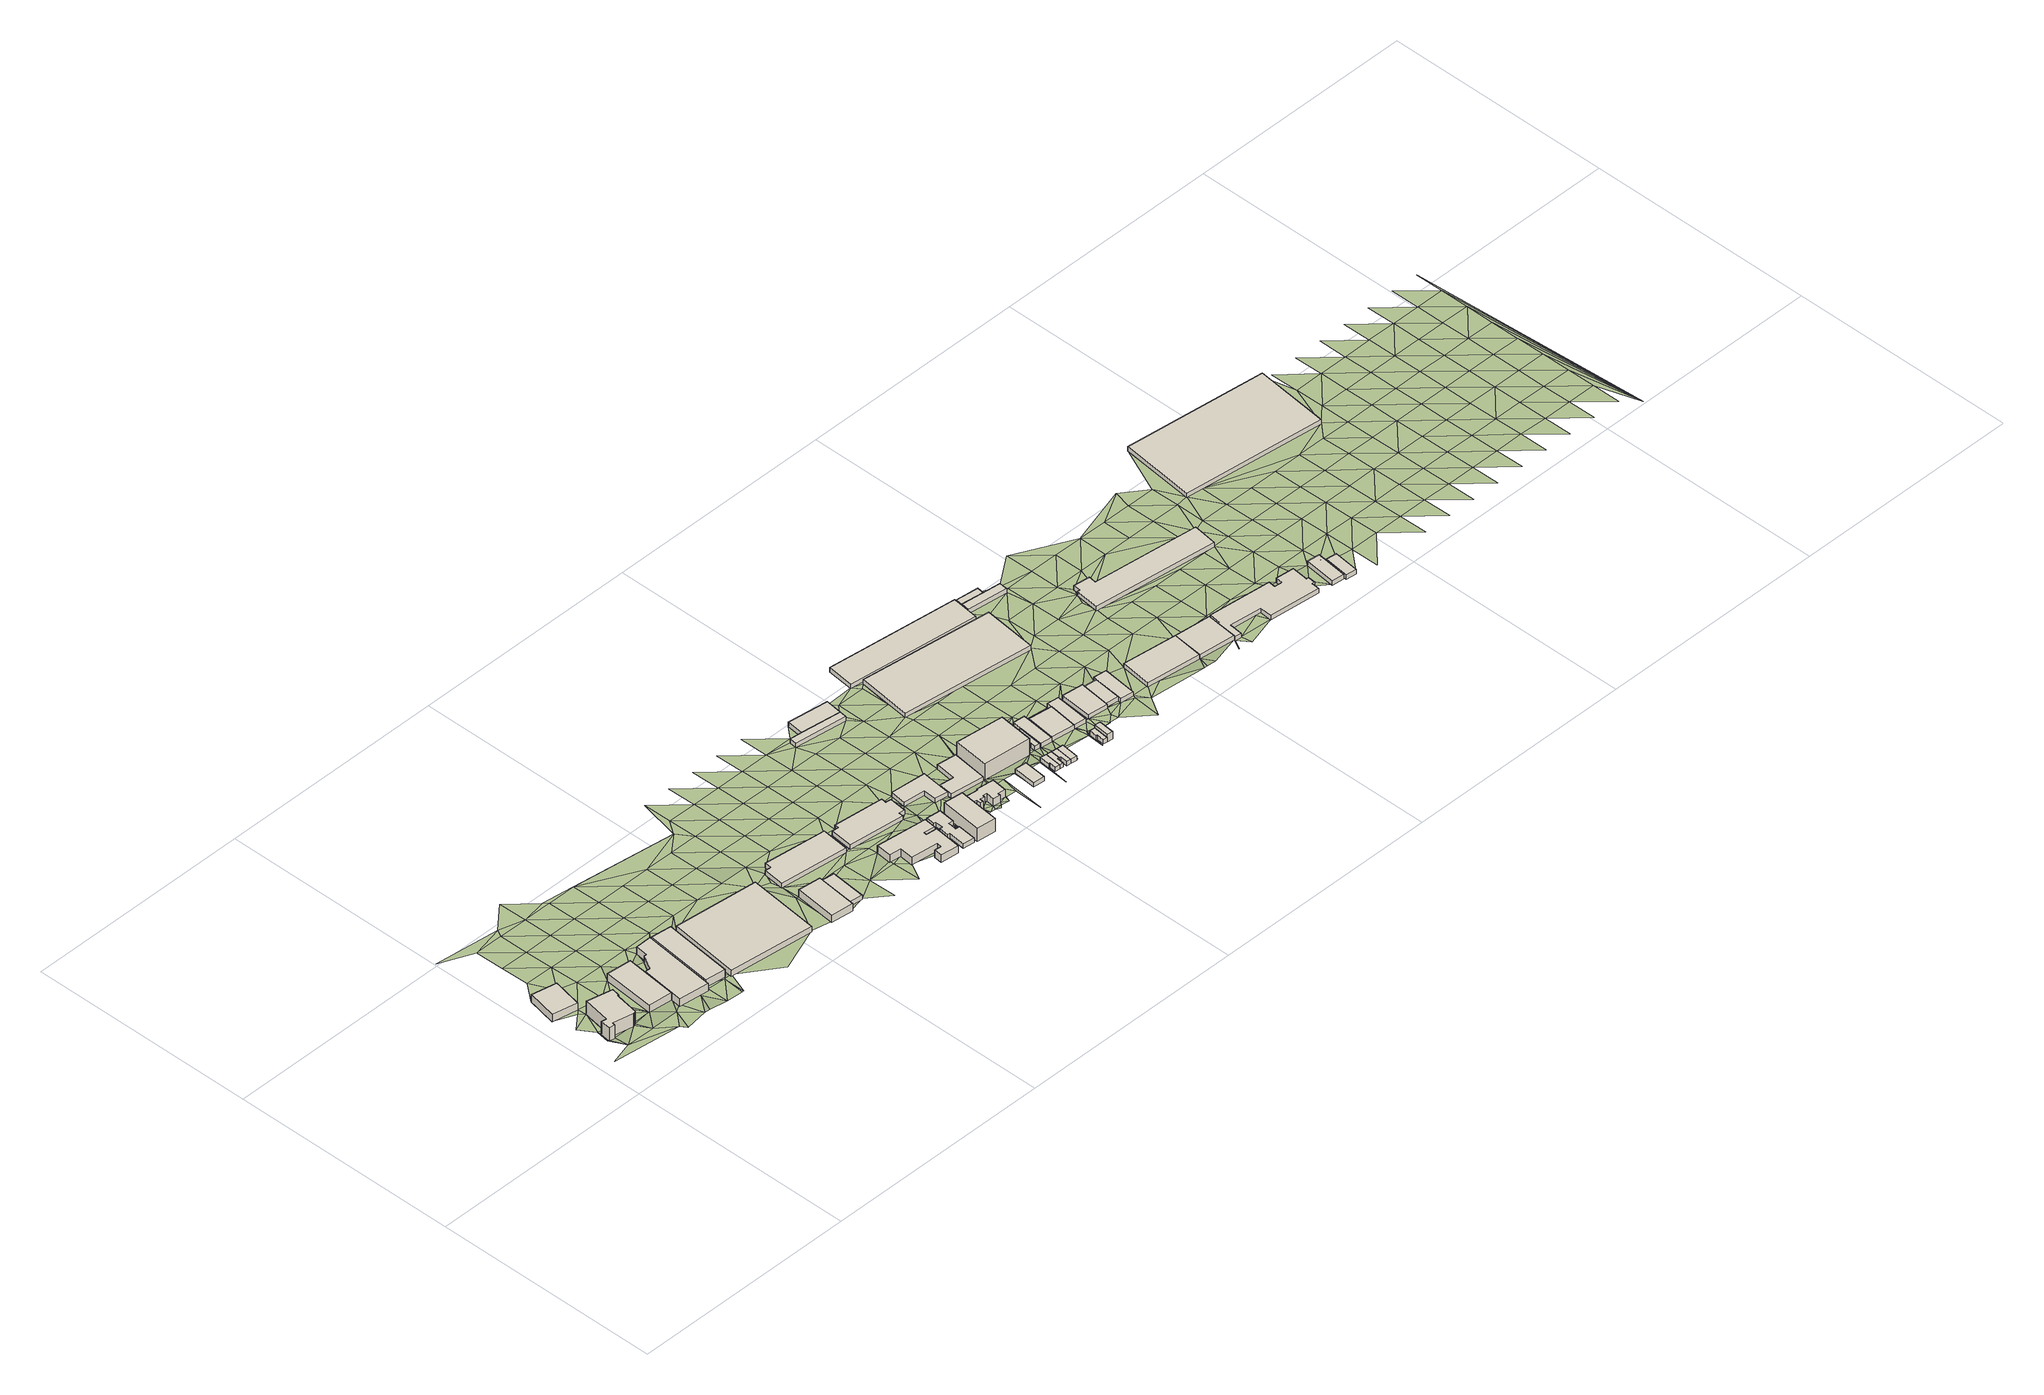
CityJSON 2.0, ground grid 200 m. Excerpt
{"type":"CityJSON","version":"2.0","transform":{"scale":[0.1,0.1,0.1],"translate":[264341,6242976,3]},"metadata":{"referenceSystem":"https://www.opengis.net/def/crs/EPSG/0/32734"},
"CityObjects":{
"building1":{"type":"Building","attributes":{"address":"6 Treaty Road Woodstock Cape Town","building":"industrial","building:levels":2,"building_height":6.9,"plus_code":"4FRW3FF2+F93","ground_height":6.21,"roof_height":13.11},"geometry":[{"type":"Solid","lod":"1","boundaries":[[[[0,1,2,3]],[[1,4,5,2]],[[4,6,7,5]],[[6,0,3,7]],[[3,2,5,7]],[[6,4,1,0]]]]}]},
"building2":{"type":"Building","attributes":{"address":"203 Albert Road Woodstock Cape Town","building":"commercial","building:levels":4,"building_height":12.5,"plus_code":"4FRW3FF2+8C9","ground_height":6.47,"roof_height":18.97},"geometry":[{"type":"Solid","lod":"1","boundaries":[[[[8,9,10,11]],[[9,12,13,10]],[[12,14,15,13]],[[14,16,17,15]],[[16,18,19,17]],[[18,20,21,19]],[[20,22,23,21]],[[22,24,25,23]],[[24,26,27,25]],[[26,28,29,27]],[[28,30,31,29]],[[30,32,33,31]],[[32,8,11,33]],[[11,10,13,15,17,19,21,23,25,27,29,31,33]],[[32,30,28,26,24,22,20,18,16,14,12,9,8]]]]}]},
"building3":{"type":"Building","attributes":{"address":"The Board Store 211 Albert Road Woodstock Cape Town","building":"retail","building:levels":2,"building_height":6.9,"plus_code":"4FRW3FF2+8JJ","ground_height":6.26,"roof_height":13.16},"geometry":[{"type":"Solid","lod":"1","boundaries":[[[[34,35,36,37]],[[35,38,39,36]],[[38,40,41,39]],[[40,34,37,41]],[[37,36,39,41]],[[40,38,35,34]]]]}]},
"building4":{"type":"Building","attributes":{"address":"213 Albert Road Woodstock Cape Town","building":"industrial","building:levels":2,"building_height":6.9,"plus_code":"4FRW3FF2+7PJ","ground_height":5.59,"roof_height":12.49},"geometry":[{"type":"Solid","lod":"1","boundaries":[[[[42,43,44,45]],[[43,46,47,44]],[[46,48,49,47]],[[48,50,51,49]],[[50,52,53,51]],[[52,54,55,53]],[[54,56,57,55]],[[56,42,45,57]],[[45,44,47,49,51,53,55,57]],[[56,54,52,50,48,46,43,42]]]]}]},
"building5":{"type":"Building","attributes":{"address":"217 Albert Road Woodstock Cape Town","building":"industrial","building:levels":2,"building_height":6.9,"plus_code":"4FRW3FF2+8RC","ground_height":5.69,"roof_height":12.59},"geometry":[{"type":"Solid","lod":"1","boundaries":[[[[58,59,60,61]],[[59,62,63,60]],[[62,64,65,63]],[[64,58,61,65]],[[61,60,63,65]],[[64,62,59,58]]]]}]},
"building6":{"type":"Building","attributes":{"address":"Woodstock Cape Town","building":"industrial","building:levels":1.5,"building_height":5.5,"plus_code":"4FRW3FF3+72V","ground_height":5.6,"roof_height":11.1},"geometry":[{"type":"Solid","lod":"1","boundaries":[[[[66,67,68,69]],[[67,70,71,68]],[[70,72,73,71]],[[72,66,69,73]],[[69,68,71,73]],[[72,70,67,66]]]]}]},
"building7":{"type":"Building","attributes":{"address":"259 Albert Road Woodstock Cape Town","building":"commercial","building:levels":2,"building_height":6.9,"plus_code":"4FRW3FF3+679","ground_height":6.23,"roof_height":13.13},"geometry":[{"type":"Solid","lod":"1","boundaries":[[[[74,75,76,77]],[[75,78,79,76]],[[78,80,81,79]],[[80,74,77,81]],[[77,76,79,81]],[[80,78,75,74]]]]}]},
"building8":{"type":"Building","attributes":{"address":"265 Albert Road Woodstock Cape Town","building":"industrial","building:levels":1,"building_height":4.1,"plus_code":"4FRW3FF3+697","ground_height":6.23,"roof_height":10.33},"geometry":[{"type":"Solid","lod":"1","boundaries":[[[[82,83,84,85]],[[83,86,87,84]],[[86,88,89,87]],[[88,82,85,89]],[[85,84,87,89]],[[88,86,83,82]]]]}]},
"building9":{"type":"Building","attributes":{"address":"2 Strand Street Woodstock Cape Town","building":"industrial","building:levels":1,"building_height":4.1,"plus_code":"4FRW3FF3+99H","ground_height":5.02,"roof_height":9.12},"geometry":[{"type":"Solid","lod":"1","boundaries":[[[[90,91,92,93]],[[91,94,95,92]],[[94,96,97,95]],[[96,98,99,97]],[[98,100,101,99]],[[100,90,93,101]],[[93,92,95,97,99,101]],[[100,98,96,94,91,90]]]]}]},
"building10":{"type":"Building","attributes":{"address":"281 Albert Road Woodstock Cape Town","building":"office","building:levels":2,"building_height":6.9,"plus_code":"4FRW3FF3+5M8","ground_height":6.06,"roof_height":12.96},"geometry":[{"type":"Solid","lod":"1","boundaries":[[[[102,103,104,105]],[[103,106,107,104]],[[106,108,109,107]],[[108,110,111,109]],[[110,112,113,111]],[[112,114,115,113]],[[114,116,117,115]],[[116,118,119,117]],[[118,120,121,119]],[[120,122,123,121]],[[122,124,125,123]],[[124,126,127,125]],[[126,128,129,127]],[[128,102,105,129]],[[105,104,107,109,111,113,115,117,119,121,123,125,127,129]],[[128,126,124,122,120,118,116,114,112,110,108,106,103,102]]]]}]},
"building11":{"type":"Building","attributes":{"address":"Bromwell Street Woodstock Cape Town","building":"industrial","building:levels":1,"building_height":4.1,"plus_code":"4FRW3FF3+8MJ","ground_height":5.34,"roof_height":9.44},"geometry":[{"type":"Solid","lod":"1","boundaries":[[[[130,131,132,133]],[[131,134,135,132]],[[134,136,137,135]],[[136,138,139,137]],[[138,140,141,139]],[[140,142,143,141]],[[142,144,145,143]],[[144,146,147,145]],[[146,148,149,147]],[[148,130,133,149]],[[133,132,135,137,139,141,143,145,147,149]],[[148,146,144,142,140,138,136,134,131,130]]]]}]},
"building12":{"type":"Building","attributes":{"address":"297 Albert Road Woodstock Cape Town","building":"commercial","building:levels":1,"building_height":4.1,"plus_code":"4FRW3FF3+5Q9","ground_height":6.02,"roof_height":10.12},"geometry":[{"type":"Solid","lod":"1","boundaries":[[[[150,151,152,153]],[[151,154,155,152]],[[154,156,157,155]],[[156,158,159,157]],[[158,160,161,159]],[[160,162,163,161]],[[162,164,165,163]],[[164,166,167,165]],[[166,168,169,167]],[[168,170,171,169]],[[170,172,173,171]],[[172,174,175,173]],[[174,176,177,175]],[[176,150,153,177]],[[153,152,155,157,159,161,163,165,167,169,171,173,175,177]],[[176,174,172,170,168,166,164,162,160,158,156,154,151,150]]]]}]},
"building13":{"type":"Building","attributes":{"address":"305 Albert Road Woodstock Cape Town","building":"commercial","building:levels":4,"building_height":12.5,"plus_code":"4FRW3FF3+4VV","ground_height":6.61,"roof_height":19.11},"geometry":[{"type":"Solid","lod":"1","boundaries":[[[[178,179,180,181]],[[179,182,183,180]],[[182,184,185,183]],[[184,178,181,185]],[[181,180,183,185]],[[184,182,179,178]]]]}]},
"building14":{"type":"Building","attributes":{"address":"Bromwell Street Woodstock Cape Town","building":"industrial","building:levels":1,"building_height":4.1,"plus_code":"4FRW3FF3+8V8","ground_height":5.14,"roof_height":9.24},"geometry":[{"type":"Solid","lod":"1","boundaries":[[[[186,187,188,189]],[[187,190,191,188]],[[190,192,193,191]],[[192,194,195,193]],[[194,196,197,195]],[[196,198,199,197]],[[198,186,189,199]],[[189,188,191,193,195,197,199]],[[198,196,194,192,190,187,186]]]]}]},
"building15":{"type":"Building","attributes":{"address":"38 Bromwell Street Woodstock Cape Town","building":"retail","building:levels":2,"building_height":6.9,"plus_code":"4FRW3FF3+5XG","ground_height":6.61,"roof_height":13.51},"geometry":[{"type":"Solid","lod":"1","boundaries":[[[[200,201,202,203]],[[201,204,205,202]],[[204,206,207,205]],[[206,208,209,207]],[[208,210,211,209]],[[210,212,213,211]],[[212,214,215,213]],[[214,216,217,215]],[[216,218,219,217]],[[218,220,221,219]],[[220,222,223,221]],[[222,224,225,223]],[[224,226,227,225]],[[226,228,229,227]],[[228,230,231,229]],[[230,232,233,231]],[[232,234,235,233]],[[234,200,203,235]],[[203,202,205,207,209,211,213,215,217,219,221,223,225,227,229,231,233,235]],[[234,232,230,228,226,224,222,220,218,216,214,212,210,208,206,204,201,200]]]]}]},
"building16":{"type":"Building","attributes":{"address":"50 Woodstock Cape Town","building":"industrial","building:levels":1,"building_height":4.1,"plus_code":"4FRW3FF4+82F","ground_height":4.99,"roof_height":9.09},"geometry":[{"type":"Solid","lod":"1","boundaries":[[[[236,237,238,239]],[[237,240,241,238]],[[240,242,243,241]],[[242,244,245,243]],[[244,246,247,245]],[[246,236,239,247]],[[239,238,241,243,245,247]],[[246,244,242,240,237,236]]]]}]},
"building17":{"type":"Building","attributes":{"building":"yes","building:levels":1,"building_height":4.1,"plus_code":"4FRW3FF3+MVP","ground_height":3.28,"roof_height":7.38},"geometry":[{"type":"Solid","lod":"1","boundaries":[[[[248,249,250,251]],[[249,252,253,250]],[[252,254,255,253]],[[254,256,257,255]],[[256,248,251,257]],[[251,250,253,255,257]],[[256,254,252,249,248]]]]}]},
"building18":{"type":"Building","attributes":{"building":"yes","building:levels":1,"building_height":4.1,"plus_code":"4FRW3FF3+PWC","ground_height":3.18,"roof_height":7.28},"geometry":[{"type":"Solid","lod":"1","boundaries":[[[[258,259,260,261]],[[259,262,263,260]],[[262,264,265,263]],[[264,258,261,265]],[[261,260,263,265]],[[264,262,259,258]]]]}]},
"building19":{"type":"Building","attributes":{"address":"46 Bromwell Street Woodstock Cape Town","building":"retail","building:levels":1,"building_height":4.1,"plus_code":"4FRW3FF4+552","ground_height":6.71,"roof_height":10.81},"geometry":[{"type":"Solid","lod":"1","boundaries":[[[[266,267,268,269]],[[267,270,271,268]],[[270,272,273,271]],[[272,266,269,273]],[[269,268,271,273]],[[272,270,267,266]]]]}]},
"building20":{"type":"Building","attributes":{"address":"The Hub 52 Strand Street Woodstock Cape Town","building":"apartments","building:levels":5,"building:flats":"105","building_height":15.3,"plus_code":"4FRW3FF4+75J","ground_height":5.2,"roof_height":20.5},"geometry":[{"type":"Solid","lod":"1","boundaries":[[[[274,275,276,277]],[[275,278,279,276]],[[278,280,281,279]],[[280,274,277,281]],[[277,276,279,281]],[[280,278,275,274]]]]}]},
"building21":{"type":"Building","attributes":{"address":"52 Bromwell Street Woodstock Cape Town","building":"house","building:levels":1,"building_height":4.1,"plus_code":"4FRW3FF4+564","ground_height":6.85,"roof_height":10.95},"geometry":[{"type":"Solid","lod":"1","boundaries":[[[[282,283,284,285]],[[283,286,287,284]],[[286,288,289,287]],[[288,290,291,289]],[[290,292,293,291]],[[292,282,285,293]],[[285,284,287,289,291,293]],[[292,290,288,286,283,282]]]]}]},
"building22":{"type":"Building","attributes":{"address":"54 Bromwell Street Woodstock Cape Town","building":"house","building:levels":1,"building_height":4.1,"plus_code":"4FRW3FF4+572","ground_height":6.85,"roof_height":10.95},"geometry":[{"type":"Solid","lod":"1","boundaries":[[[[282,292,293,285]],[[292,294,295,293]],[[294,296,297,295]],[[296,298,299,297]],[[298,300,301,299]],[[300,282,285,301]],[[285,293,295,297,299,301]],[[300,298,296,294,292,282]]]]}]},
"building23":{"type":"Building","attributes":{"address":"56 Bromwell Street Woodstock Cape Town","building":"house","building:levels":1,"building_height":4.1,"plus_code":"4FRW3FF4+574","ground_height":6.85,"roof_height":10.95},"geometry":[{"type":"Solid","lod":"1","boundaries":[[[[300,298,299,301]],[[298,302,303,299]],[[302,304,305,303]],[[304,306,307,305]],[[306,308,309,307]],[[308,300,301,309]],[[301,299,303,305,307,309]],[[308,306,304,302,298,300]]]]}]},
"building24":{"type":"Building","attributes":{"address":"58 Bromwell Street Woodstock Cape Town","building":"house","building:levels":1,"building_height":4.1,"plus_code":"4FRW3FF4+47X","ground_height":6.94,"roof_height":11.04},"geometry":[{"type":"Solid","lod":"1","boundaries":[[[[308,306,310,311]],[[306,312,313,310]],[[312,314,315,313]],[[314,308,311,315]],[[311,310,313,315]],[[314,312,306,308]]]]}]},
"building25":{"type":"Building","attributes":{"address":"68 Strand Street Woodstock Cape Town","building":"industrial","building:levels":1,"building_height":4.1,"plus_code":"4FRW3FF4+777","ground_height":6.14,"roof_height":10.24},"geometry":[{"type":"Solid","lod":"1","boundaries":[[[[316,317,318,319]],[[317,320,321,318]],[[320,322,323,321]],[[322,324,325,323]],[[324,326,327,325]],[[326,316,319,327]],[[319,318,321,323,325,327]],[[326,324,322,320,317,316]]]]}]},
"building26":{"type":"Building","attributes":{"address":"74 Strand Street Woodstock Cape Town","building":"industrial","building:levels":1,"building_height":4.1,"plus_code":"4FRW3FF4+786","ground_height":5.42,"roof_height":9.52},"geometry":[{"type":"Solid","lod":"1","boundaries":[[[[328,329,330,331]],[[329,332,333,330]],[[332,334,335,333]],[[334,336,337,335]],[[336,328,331,337]],[[331,330,333,335,337]],[[336,334,332,329,328]]]]}]},
"building27":{"type":"Building","attributes":{"address":"76 Strand Street Woodstock Cape Town","building":"industrial","building:levels":1,"building_height":4.1,"plus_code":"4FRW3FF4+794","ground_height":6.14,"roof_height":10.24},"geometry":[{"type":"Solid","lod":"1","boundaries":[[[[338,339,340,341]],[[339,342,343,340]],[[342,344,345,343]],[[344,338,341,345]],[[341,340,343,345]],[[344,342,339,338]]]]}]},
"building28":{"type":"Building","attributes":{"address":"68 Bromwell Street Woodstock Cape Town","building":"house","building:levels":1,"building_height":4.1,"plus_code":"4FRW3FF4+4CP","ground_height":7.01,"roof_height":11.11},"geometry":[{"type":"Solid","lod":"1","boundaries":[[[[346,347,348,349]],[[347,350,351,348]],[[350,352,353,351]],[[352,354,355,353]],[[354,356,357,355]],[[356,346,349,357]],[[349,348,351,353,355,357]],[[356,354,352,350,347,346]]]]}]},
"building29":{"type":"Building","attributes":{"address":"70 Bromwell Street Woodstock Cape Town","building":"house","building:levels":2,"building_height":6.9,"plus_code":"4FRW3FF4+4CH","ground_height":7.01,"roof_height":13.91},"geometry":[{"type":"Solid","lod":"1","boundaries":[[[[358,346,359,360]],[[346,356,361,359]],[[356,362,363,361]],[[362,358,360,363]],[[360,359,361,363]],[[362,356,346,358]]]]}]},
"building30":{"type":"Building","attributes":{"address":"80 Strand Street Woodstock Cape Town","building":"industrial","building:levels":1,"building_height":4.1,"plus_code":"4FRW3FF4+7C5","ground_height":5.64,"roof_height":9.74},"geometry":[{"type":"Solid","lod":"1","boundaries":[[[[364,365,366,367]],[[365,368,369,366]],[[368,370,371,369]],[[370,364,367,371]],[[367,366,369,371]],[[370,368,365,364]]]]}]},
"building31":{"type":"Building","attributes":{"building":"yes","building:levels":1,"building_height":4.1,"plus_code":"4FRW3FF4+J97","ground_height":3.56,"roof_height":7.66},"geometry":[{"type":"Solid","lod":"1","boundaries":[[[[372,373,374,375]],[[373,376,377,374]],[[376,378,379,377]],[[378,372,375,379]],[[375,374,377,379]],[[378,376,373,372]]]]}]},
"building32":{"type":"Building","attributes":{"building":"yes","building:levels":1,"building_height":4.1,"plus_code":"4FRW3FF4+Q92","ground_height":3.24,"roof_height":7.34},"geometry":[{"type":"Solid","lod":"1","boundaries":[[[[380,381,382,383]],[[381,384,385,382]],[[384,386,387,385]],[[386,388,389,387]],[[388,390,391,389]],[[390,392,393,391]],[[392,380,383,393]],[[383,382,385,387,389,391,393]],[[392,390,388,386,384,381,380]]]]}]},
"building33":{"type":"Building","attributes":{"address":"77 Bromwell Street Woodstock Cape Town","building":"industrial","building:levels":1,"building_height":4.1,"plus_code":"4FRW3FF4+6GV","ground_height":6.5,"roof_height":10.6},"geometry":[{"type":"Solid","lod":"1","boundaries":[[[[394,395,396,397]],[[395,398,399,396]],[[398,400,401,399]],[[400,402,403,401]],[[402,404,405,403]],[[404,394,397,405]],[[397,396,399,401,403,405]],[[404,402,400,398,395,394]]]]}]},
"building34":{"type":"Building","attributes":{"address":"88 Strand Street Woodstock Cape Town","building":"yes","building:levels":1,"building_height":4.1,"plus_code":"4FRW3FF4+6HP","ground_height":6.5,"roof_height":10.6},"geometry":[{"type":"Solid","lod":"1","boundaries":[[[[406,394,397,407]],[[394,404,405,397]],[[404,408,409,405]],[[408,406,407,409]],[[407,397,405,409]],[[408,404,394,406]]]]}]},
"building35":{"type":"Building","attributes":{"address":"85 Bromwell Street Woodstock Cape Town","building":"industrial","building:levels":1,"building_height":4.1,"plus_code":"4FRW3FF4+6JP","ground_height":6.7,"roof_height":10.8},"geometry":[{"type":"Solid","lod":"1","boundaries":[[[[410,411,412,413]],[[411,414,415,412]],[[414,416,417,415]],[[416,418,419,417]],[[418,420,421,419]],[[420,410,413,421]],[[413,412,415,417,419,421]],[[420,418,416,414,411,410]]]]}]},
"building36":{"type":"Building","attributes":{"address":"107 Bromwell Street Woodstock Cape Town","building":"industrial","building:levels":1,"building_height":4.1,"plus_code":"4FRW3FF4+6R3","ground_height":6.42,"roof_height":10.52},"geometry":[{"type":"Solid","lod":"1","boundaries":[[[[422,423,424,425]],[[423,426,427,424]],[[426,428,429,427]],[[428,422,425,429]],[[425,424,427,429]],[[428,426,423,422]]]]}]},
"building37":{"type":"Building","attributes":{"building":"yes","building:levels":1,"building_height":4.1,"plus_code":"4FRW3FF4+PJX","ground_height":3.93,"roof_height":8.03},"geometry":[{"type":"Solid","lod":"1","boundaries":[[[[430,431,432,433]],[[431,434,435,432]],[[434,436,437,435]],[[436,430,433,437]],[[433,432,435,437]],[[436,434,431,430]]]]}]},
"building38":{"type":"Building","attributes":{"building":"yes","building:levels":1,"building_height":4.1,"plus_code":"4FRW3FF4+PM8","ground_height":4.14,"roof_height":8.24},"geometry":[{"type":"Solid","lod":"1","boundaries":[[[[438,439,440,441]],[[439,442,443,440]],[[442,444,445,443]],[[444,446,447,445]],[[446,438,441,447]],[[441,440,443,445,447]],[[446,444,442,439,438]]]]}]},
"building39":{"type":"Building","attributes":{"address":"107A Bromwell Street Woodstock Cape Town","building":"industrial","building:levels":1,"building_height":4.1,"plus_code":"4FRW3FF4+5XH","ground_height":6.27,"roof_height":10.37},"geometry":[{"type":"Solid","lod":"1","boundaries":[[[[448,449,450,451]],[[449,452,453,450]],[[452,454,455,453]],[[454,456,457,455]],[[456,448,451,457]],[[451,450,453,455,457]],[[456,454,452,449,448]]]]}]},
"building40":{"type":"Building","attributes":{"building":"industrial","building:levels":1,"building_height":4.1,"plus_code":"4FRW3FF5+F4M","ground_height":4.61,"roof_height":8.71},"geometry":[{"type":"Solid","lod":"1","boundaries":[[[[458,459,460,461]],[[459,462,463,460]],[[462,464,465,463]],[[464,466,467,465]],[[466,468,469,467]],[[468,470,471,469]],[[470,472,473,471]],[[472,458,461,473]],[[461,460,463,465,467,469,471,473]],[[472,470,468,466,464,462,459,458]]]]}]},
"building41":{"type":"Building","attributes":{"address":"109 Bromwell Street Woodstock Cape Town","building":"industrial","building:levels":1,"building_height":4.1,"plus_code":"4FRW3FF5+56G","ground_height":6,"roof_height":10.1},"geometry":[{"type":"Solid","lod":"1","boundaries":[[[[474,475,476,477]],[[475,478,479,476]],[[478,480,481,479]],[[480,482,483,481]],[[482,484,485,483]],[[484,486,487,485]],[[486,488,489,487]],[[488,490,491,489]],[[490,492,493,491]],[[492,494,495,493]],[[494,496,497,495]],[[496,498,499,497]],[[498,500,501,499]],[[500,502,503,501]],[[502,504,505,503]],[[504,506,507,505]],[[506,508,509,507]],[[508,510,511,509]],[[510,474,477,511]],[[477,476,479,481,483,485,487,489,491,493,495,497,499,501,503,505,507,509,511]],[[510,508,506,504,502,500,498,496,494,492,490,488,486,484,482,480,478,475,474]]]]}]},
"building42":{"type":"Building","attributes":{"address":"Strand Street Woodstock Cape Town","building":"industrial","building:levels":1,"building_height":4.1,"plus_code":"4FRW3FF5+4FP","ground_height":6.56,"roof_height":10.66},"geometry":[{"type":"Solid","lod":"1","boundaries":[[[[512,513,514,515]],[[513,516,517,514]],[[516,518,519,517]],[[518,512,515,519]],[[515,514,517,519]],[[518,516,513,512]]]]}]},
"building43":{"type":"Building","attributes":{"address":"Strand Street Woodstock Cape Town","building":"house","building:levels":1,"building_height":4.1,"plus_code":"4FRW3FF5+4G7","ground_height":6.56,"roof_height":10.66},"geometry":[{"type":"Solid","lod":"1","boundaries":[[[[520,521,522,523]],[[521,524,525,522]],[[524,526,527,525]],[[526,520,523,527]],[[523,522,525,527]],[[526,524,521,520]]]]}]},
"building44":{"type":"Building","attributes":{"building":"yes","building:levels":1,"building_height":4.1,"plus_code":"4FRW3FF5+MPX","ground_height":3.5,"roof_height":7.6},"geometry":[{"type":"Solid","lod":"1","boundaries":[[[[528,529,530,531]],[[529,532,533,530]],[[532,534,535,533]],[[534,528,531,535]],[[531,530,533,535]],[[534,532,529,528]]]]}]},
"terrain1":{"type":"TINRelief","geometry":[{"type":"CompositeSurface","lod":"1","boundaries":[[[536,537,538]],[[538,539,536]],[[540,538,537]],[[536,539,541]],[[541,539,542]],[[537,543,544]],[[542,539,545]],[[541,546,547]],[[537,548,540]],[[546,541,542]],[[549,540,548]],[[550,547,546]],[[545,546,542]],[[551,552,550]],[[537,553,548]],[[546,551,550]],[[537,544,553]],[[548,553,554]],[[555,554,553]],[[556,0,557]],[[551,546,558]],[[555,553,559]],[[559,560,555]],[[561,562,560]],[[32,558,546]],[[560,559,561]],[[551,563,0]],[[561,564,562]],[[551,558,563]],[[561,559,564]],[[544,565,553]],[[559,32,564]],[[565,559,553]],[[557,0,566]],[[557,566,567]],[[565,544,568]],[[0,563,566]],[[558,32,38]],[[559,38,32]],[[569,570,571]],[[569,567,572]],[[565,568,573]],[[558,38,563]],[[559,565,574]],[[572,567,566]],[[565,573,575]],[[575,574,565]],[[566,563,576]],[[577,569,572]],[[576,563,38]],[[570,569,577]],[[575,573,578]],[[575,579,574]],[[578,573,580]],[[581,572,566]],[[581,566,576]],[[38,35,576]],[[582,578,580]],[[574,579,35]],[[578,583,575]],[[584,577,572]],[[584,572,581]],[[579,585,35]],[[582,583,578]],[[577,586,570]],[[581,576,587]],[[35,587,576]],[[588,35,585]],[[586,577,584]],[[582,589,583]],[[46,35,588]],[[590,589,582]],[[591,583,589]],[[592,584,581]],[[586,593,570]],[[587,35,46]],[[46,588,594]],[[583,591,595]],[[581,587,592]],[[591,589,596]],[[597,586,584]],[[589,598,599]],[[584,592,597]],[[595,587,46]],[[62,595,591]],[[599,596,589]],[[600,593,586]],[[592,587,601]],[[602,586,597]],[[587,595,601]],[[602,600,586]],[[596,599,603]],[[601,595,62]],[[597,592,604]],[[604,592,601]],[[62,59,601]],[[596,603,59]],[[605,602,597]],[[605,597,604]],[[606,600,602]],[[59,607,601]],[[604,601,607]],[[605,606,602]],[[607,59,603]],[[608,599,609]],[[604,610,605]],[[607,610,604]],[[606,605,611]],[[603,612,607]],[[611,605,610]],[[610,607,612]],[[606,611,613]],[[600,606,614]],[[615,611,610]],[[610,612,615]],[[603,72,612]],[[611,615,613]],[[612,616,615]],[[606,613,614]],[[613,615,617]],[[612,72,616]],[[618,608,619]],[[616,617,615]],[[618,72,608]],[[617,620,613]],[[619,621,618]],[[72,622,616]],[[616,622,617]],[[623,72,618]],[[623,618,621]],[[614,613,620]],[[72,623,624]],[[72,624,625]],[[620,617,626]],[[625,622,72]],[[625,624,623]],[[623,621,78]],[[622,626,617]],[[627,628,629]],[[628,78,629]],[[622,625,94]],[[78,630,623]],[[78,628,86]],[[94,625,631]],[[632,620,626]],[[620,632,614]],[[78,86,630]],[[94,633,622]],[[626,622,633]],[[86,83,630]],[[632,634,614]],[[623,630,635]],[[627,636,83]],[[637,636,627]],[[632,626,638]],[[630,83,639]],[[614,634,640]],[[633,638,626]],[[641,634,632]],[[83,636,639]],[[632,638,641]],[[633,94,642]],[[630,639,635]],[[640,634,643]],[[638,633,644]],[[634,641,643]],[[114,639,636]],[[645,636,646]],[[641,638,647]],[[636,645,648]],[[642,644,633]],[[648,114,636]],[[647,638,644]],[[635,639,649]],[[641,650,643]],[[639,114,649]],[[646,651,645]],[[650,641,647]],[[652,635,649]],[[635,652,136]],[[648,645,653]],[[635,136,642]],[[645,651,653]],[[654,655,643]],[[647,644,656]],[[644,642,656]],[[643,650,654]],[[642,136,131]],[[131,136,134]],[[652,649,657]],[[649,114,657]],[[131,656,642]],[[647,658,650]],[[659,651,660]],[[656,658,647]],[[654,650,661]],[[658,661,650]],[[652,657,662]],[[663,656,131]],[[664,657,114]],[[665,654,666]],[[656,663,658]],[[666,654,661]],[[667,668,669]],[[668,670,671]],[[661,658,672]],[[663,131,130]],[[673,669,668]],[[657,664,662]],[[663,672,658]],[[671,674,668]],[[673,668,674]],[[675,673,674]],[[664,673,675]],[[661,676,666]],[[677,675,674]],[[678,675,677]],[[162,664,675]],[[679,662,680]],[[676,661,672]],[[681,662,664]],[[681,664,162]],[[681,680,662]],[[682,683,684]],[[685,666,686]],[[683,687,688]],[[683,688,684]],[[689,672,663]],[[680,681,690]],[[130,148,146]],[[687,179,688]],[[162,160,681]],[[666,676,686]],[[663,130,689]],[[680,690,146]],[[130,146,691]],[[690,691,146]],[[688,179,160]],[[692,130,691]],[[691,690,692]],[[676,672,693]],[[690,681,694]],[[689,130,692]],[[681,160,694]],[[693,672,689]],[[178,160,179]],[[686,676,695]],[[694,696,690]],[[694,160,697]],[[178,698,201]],[[699,676,693]],[[178,697,160]],[[206,201,700]],[[695,676,699]],[[689,692,701]],[[700,210,206]],[[702,686,703]],[[201,206,204]],[[704,210,700]],[[201,200,178]],[[697,705,694]],[[686,695,706]],[[693,689,701]],[[208,206,210]],[[178,707,697]],[[707,178,200]],[[686,706,703]],[[210,704,212]],[[707,705,697]],[[212,704,222]],[[214,212,216]],[[692,187,701]],[[707,200,232]],[[704,708,222]],[[705,707,709]],[[222,216,212]],[[710,699,693]],[[709,711,705]],[[232,200,234]],[[708,712,222]],[[708,713,712]],[[220,218,216]],[[216,222,220]],[[693,701,710]],[[711,709,187]],[[714,703,706]],[[222,712,224]],[[699,715,695]],[[716,187,709]],[[717,224,712]],[[707,232,718]],[[719,703,714]],[[224,228,226]],[[715,699,710]],[[717,228,224]],[[720,228,717]],[[240,187,716]],[[701,187,721]],[[720,230,228]],[[718,232,230]],[[721,710,701]],[[722,695,715]],[[230,720,723]],[[721,187,240]],[[723,724,725]],[[726,718,230]],[[715,710,727]],[[230,723,725]],[[230,725,726]],[[721,727,710]],[[718,726,728]],[[721,240,728]],[[729,726,725]],[[728,726,278]],[[715,727,730]],[[722,715,730]],[[726,729,272]],[[272,729,731]],[[732,721,728]],[[727,721,732]],[[248,722,730]],[[728,278,732]],[[733,726,272]],[[734,735,736]],[[730,737,248]],[[738,732,278]],[[735,734,739]],[[737,740,248]],[[730,727,741]],[[732,742,727]],[[733,272,739]],[[743,739,734]],[[727,742,741]],[[738,278,744]],[[286,743,745]],[[730,746,737]],[[747,288,286]],[[743,283,739]],[[732,738,748]],[[749,740,737]],[[739,283,733]],[[730,741,746]],[[286,283,743]],[[733,283,282]],[[750,298,296]],[[751,742,732]],[[744,748,738]],[[752,737,746]],[[753,302,298]],[[282,754,733]],[[749,737,752]],[[755,733,754]],[[751,732,748]],[[756,733,755]],[[282,300,757]],[[282,757,754]],[[754,758,755]],[[742,759,741]],[[372,746,741]],[[756,744,733]],[[300,760,757]],[[300,308,760]],[[759,742,751]],[[752,746,372]],[[761,762,763]],[[749,752,372]],[[757,760,326]],[[763,314,761]],[[760,308,764]],[[314,765,308]],[[332,744,756]],[[308,765,764]],[[765,314,763]],[[756,326,332]],[[766,748,744]],[[332,326,760]],[[751,748,766]],[[759,767,741]],[[744,332,766]],[[765,763,768]],[[751,769,759]],[[765,770,764]],[[766,769,751]],[[749,372,771]],[[766,332,329]],[[765,768,770]],[[350,768,772]],[[767,759,769]],[[768,350,347]],[[368,329,338]],[[773,768,347]],[[768,773,770]],[[774,766,329]],[[773,775,770]],[[773,347,346]],[[769,766,774]],[[775,776,770]],[[358,773,346]],[[773,777,775]],[[338,776,368]],[[773,358,777]],[[774,329,368]],[[776,775,368]],[[767,769,778]],[[767,779,741]],[[358,780,777]],[[774,778,769]],[[358,781,780]],[[781,358,782]],[[777,780,398]],[[368,365,774]],[[780,781,783]],[[365,777,398]],[[749,771,784]],[[785,783,781]],[[786,780,783]],[[365,787,774]],[[778,774,787]],[[372,788,771]],[[365,398,787]],[[785,789,783]],[[779,767,778]],[[789,786,783]],[[790,786,791]],[[398,395,787]],[[792,778,787]],[[791,786,789]],[[793,794,785]],[[789,785,794]],[[394,410,395]],[[792,779,778]],[[789,794,795]],[[796,794,793]],[[395,410,420]],[[797,787,395]],[[797,792,787]],[[796,795,794]],[[420,797,395]],[[798,795,796]],[[797,420,418]],[[784,771,788]],[[797,799,792]],[[779,792,799]],[[795,800,418]],[[798,800,795]],[[798,796,801]],[[797,418,802]],[[803,779,799]],[[797,802,799]],[[418,800,802]],[[804,801,796]],[[805,779,803]],[[779,805,788]],[[788,439,784]],[[803,799,806]],[[801,807,798]],[[806,799,802]],[[805,803,808]],[[802,800,809]],[[810,803,806]],[[811,439,788]],[[811,788,805]],[[807,801,804]],[[803,810,808]],[[806,802,809]],[[811,805,808]],[[809,800,423]],[[807,804,812]],[[813,436,814]],[[810,806,815]],[[807,812,816]],[[817,806,809]],[[806,817,815]],[[811,808,818]],[[810,819,808]],[[813,811,818]],[[815,820,810]],[[816,821,807]],[[808,822,818]],[[810,820,819]],[[809,823,817]],[[423,823,809]],[[813,818,824]],[[822,808,819]],[[815,819,820]],[[825,823,423]],[[815,817,826]],[[822,824,818]],[[823,826,817]],[[456,825,423]],[[819,827,822]],[[828,827,819]],[[824,829,813]],[[821,830,831]],[[823,825,832]],[[831,833,834]],[[822,827,835]],[[832,825,456]],[[836,815,826]],[[826,823,837]],[[822,838,824]],[[839,840,456]],[[835,827,841]],[[837,823,832]],[[842,456,840]],[[829,824,838]],[[456,842,832]],[[822,835,838]],[[843,834,833]],[[844,845,834]],[[836,826,837]],[[846,841,847]],[[842,848,832]],[[849,815,836]],[[843,844,834]],[[846,835,841]],[[845,844,850]],[[837,832,851]],[[852,829,838]],[[851,836,837]],[[838,835,852]],[[832,848,851]],[[850,844,843]],[[835,846,852]],[[849,853,815]],[[848,842,854]],[[836,851,849]],[[855,846,847]],[[848,856,851]],[[853,857,815]],[[858,852,846]],[[848,854,856]],[[851,859,849]],[[851,856,859]],[[847,459,855]],[[858,860,852]],[[858,846,855]],[[861,862,854]],[[863,856,854]],[[859,853,849]],[[854,862,863]],[[863,864,856]],[[859,856,865]],[[866,867,868]],[[869,852,860]],[[853,859,857]],[[858,870,860]],[[856,864,865]],[[870,858,855]],[[864,863,498]],[[868,871,872]],[[873,872,498]],[[865,857,859]],[[874,860,870]],[[498,872,518]],[[871,518,872]],[[498,518,864]],[[855,459,870]],[[869,860,874]],[[857,865,875]],[[875,459,857]],[[864,876,865]],[[518,876,864]],[[877,878,879]],[[870,459,880]],[[877,526,878]],[[459,875,881]],[[880,874,870]],[[516,879,878]],[[875,865,882]],[[876,518,516]],[[526,516,878]],[[881,880,459]],[[876,882,865]],[[526,524,516]],[[869,874,883]],[[884,881,875]],[[883,874,880]],[[882,884,875]],[[885,886,524]],[[887,880,881]],[[876,516,888]],[[524,888,516]],[[887,883,880]],[[884,889,881]],[[887,881,889]],[[890,882,876]],[[886,888,524]],[[882,890,884]],[[876,888,890]],[[889,891,887]],[[892,886,893]],[[887,894,883]],[[895,889,884]],[[884,890,895]],[[888,886,896]],[[897,891,889]],[[886,892,896]],[[895,897,889]],[[890,888,898]],[[898,895,890]],[[888,896,898]],[[891,897,899]],[[900,897,895]],[[892,901,896]],[[895,898,900]],[[901,892,902]],[[896,903,898]],[[887,891,904]],[[897,900,899]],[[903,896,901]],[[891,899,905]],[[898,906,900]],[[906,898,903]],[[899,900,907]],[[908,903,901]],[[907,900,906]],[[901,909,908]],[[905,899,907]],[[904,891,905]],[[906,903,910]],[[908,911,903]],[[907,906,910]],[[903,911,910]],[[907,912,905]],[[913,911,908]],[[910,912,907]],[[908,914,913]],[[910,911,915]],[[912,916,905]],[[913,915,911]],[[912,910,917]],[[904,905,916]],[[915,917,910]],[[916,912,918]],[[919,915,913]],[[917,918,912]],[[919,913,920]],[[921,904,916]],[[922,917,915]],[[918,921,916]],[[915,919,922]],[[918,917,923]],[[921,924,904]],[[922,925,917]],[[918,923,921]],[[904,924,926]],[[917,925,923]],[[927,922,919]],[[534,904,926]],[[927,919,928]],[[929,924,921]],[[922,930,925]],[[921,923,929]],[[930,922,927]],[[925,931,923]],[[926,924,932]],[[929,933,924]],[[925,930,931]],[[926,932,934]],[[924,933,932]],[[935,929,923]],[[927,936,930]],[[935,923,931]],[[936,927,937]],[[929,938,933]],[[930,939,931]],[[938,929,935]],[[939,930,936]],[[932,933,940]],[[935,931,941]],[[933,938,940]],[[941,931,939]],[[942,932,943]],[[935,944,938]],[[943,932,940]],[[945,939,936]],[[944,935,941]],[[936,946,945]],[[938,947,940]],[[947,938,944]],[[948,941,939]],[[945,949,939]],[[943,940,950]],[[944,941,948]],[[939,949,948]],[[950,940,947]],[[943,951,952]],[[944,953,947]],[[951,943,950]],[[954,949,945]],[[948,953,944]],[[945,955,954]],[[950,947,956]],[[949,957,948]],[[953,956,947]],[[949,954,957]],[[953,948,958]],[[951,950,959]],[[956,960,950]],[[957,958,948]],[[951,959,961]],[[950,960,959]],[[962,956,953]],[[954,963,957]],[[958,962,953]],[[963,954,964]],[[965,960,956]],[[966,958,957]],[[962,965,956]],[[966,957,963]],[[960,967,959]],[[958,968,962]],[[960,965,967]],[[969,966,963]],[[968,958,966]],[[970,971,959]],[[968,966,969]],[[972,965,962]],[[970,959,967]],[[962,968,972]],[[969,972,968]],[[973,972,969]],[[967,965,974]],[[972,973,965]],[[969,974,973]],[[970,967,974]],[[974,965,973]],[[974,969,975]],[[970,975,976]],[[969,977,975]],[[975,970,974]]]}]}
},
"vertices":[
[384,1179,32],[166,1223,32],[166,1223,101],[384,1179,101],[113,966,32],[113,966,101],[331,921,32],[331,921,101],
[338,843,35],[297,605,35],[297,605,160],[338,843,160],[255,614,35],[255,614,160],[242,526,35],[242,526,160],[292,515,35],[292,515,160],[298,545,35],[298,545,160],[477,506,35],[477,506,160],[491,509,35],[491,509,160],[500,516,35],[500,516,160],[504,526,35],[504,526,160],[537,724,35],[537,724,160],[549,724,35],[549,724,160],[561,795,35],[561,795,160],
[874,513,33],[922,967,33],[922,967,102],[874,513,102],[705,987,33],[705,987,102],[664,535,33],[664,535,102],
[1133,397,26],[1207,1046,26],[1207,1046,95],[1133,397,95],[1066,1043,26],[1066,1043,95],[1053,935,26],[1053,935,95],[1033,936,26],[1033,936,95],[960,812,26],[960,812,95],[916,815,26],[916,815,95],[870,428,26],[870,428,95],
[1325,416,27],[1394,1020,27],[1394,1020,96],[1325,416,96],[1214,1040,27],[1214,1040,96],[1145,436,27],[1145,436,96],
[1437,1005,26],[1359,388,26],[1359,388,81],[1437,1005,81],[2104,306,26],[2104,306,81],[2173,929,26],[2173,929,81],
[2272,270,32],[2469,249,32],[2469,249,101],[2272,270,101],[2508,611,32],[2508,611,101],[2310,632,32],[2310,632,101],
[2604,285,32],[2634,594,32],[2634,594,73],[2604,285,73],[2518,606,32],[2518,606,73],[2488,296,32],[2488,296,73],
[2904,730,20],[2931,974,20],[2931,974,61],[2904,730,61],[2385,1035,20],[2385,1035,61],[2378,975,20],[2378,975,61],[2328,981,20],[2328,981,61],[2307,797,20],[2307,797,61],
[3445,139,31],[3472,380,31],[3472,380,100],[3445,139,100],[3375,390,31],[3375,390,100],[3378,414,31],[3378,414,100],[3476,403,31],[3476,403,100],[3488,509,31],[3488,509,100],[3046,558,31],[3046,558,100],[3031,423,31],[3031,423,100],[3134,412,31],[3134,412,100],[3120,290,31],[3120,290,100],[3357,264,31],[3357,264,100],[3352,223,31],[3352,223,100],[3295,229,31],[3295,229,100],[3287,156,31],[3287,156,100],
[3462,915,23],[3027,960,23],[3027,960,64],[3462,915,64],[3023,924,23],[3023,924,64],[2967,929,23],[2967,929,64],[2946,729,23],[2946,729,64],[3434,678,23],[3434,678,64],[3439,719,23],[3439,719,64],[3489,713,23],[3489,713,64],[3505,864,23],[3505,864,64],[3457,869,23],[3457,869,64],
[3608,138,30],[3625,301,30],[3625,301,71],[3608,138,71],[3590,305,30],[3590,305,71],[3598,379,30],[3598,379,71],[3638,375,30],[3638,375,71],[3653,520,30],[3653,520,71],[3530,533,30],[3530,533,71],[3522,455,30],[3522,455,71],[3541,453,30],[3541,453,71],[3534,385,30],[3534,385,71],[3512,387,30],[3512,387,71],[3503,299,30],[3503,299,71],[3523,297,30],[3523,297,71],[3508,149,30],[3508,149,71],
[3830,470,36],[3663,488,36],[3663,488,161],[3830,470,161],[3623,122,36],[3623,122,161],[3791,104,36],[3791,104,161],
[3856,721,21],[3874,887,21],[3874,887,62],[3856,721,62],[3565,915,21],[3565,915,62],[3550,773,21],[3550,773,62],[3734,756,21],[3734,756,62],[3727,645,21],[3727,645,62],[3846,629,21],[3846,629,62],
[3837,471,36],[3829,403,36],[3829,403,105],[3837,471,105],[3844,401,36],[3844,401,105],[3842,386,36],[3842,386,105],[3887,381,36],[3887,381,105],[3883,344,36],[3883,344,105],[3910,340,36],[3910,340,105],[3914,371,36],[3914,371,105],[3953,366,36],[3953,366,105],[3955,384,36],[3955,384,105],[3989,380,36],[3989,380,105],[3981,306,36],[3981,306,105],[4045,299,36],[4045,299,105],[4047,321,36],[4047,321,105],[4112,314,36],[4112,314,105],[4128,450,36],[4128,450,105],[3977,467,36],[3977,467,105],[3976,455,36],[3976,455,105],
[4141,559,20],[4178,868,20],[4178,868,61],[4141,559,61],[4008,888,20],[4008,888,61],[3986,708,20],[3986,708,61],[3863,723,20],[3863,723,61],[3847,595,20],[3847,595,61],
[3956,1798,3],[3602,1843,3],[3602,1843,44],[3956,1798,44],[3497,1855,3],[3497,1855,44],[3489,1791,3],[3489,1791,44],[3948,1735,3],[3948,1735,44],
[3602,1843,2],[3956,1798,2],[3956,1798,43],[3602,1843,43],[3975,1944,2],[3975,1944,43],[3620,1989,2],[3620,1989,43],
[4328,240,37],[4430,231,37],[4430,231,78],[4328,240,78],[4448,432,37],[4448,432,78],[4347,441,37],[4347,441,78],
[4574,516,22],[4608,822,22],[4608,822,175],[4574,516,175],[4189,868,22],[4189,868,175],[4155,560,22],[4155,560,175],
[4613,390,39],[4560,397,39],[4560,397,79],[4613,390,79],[4550,305,39],[4550,305,79],[4562,304,39],[4562,304,79],[4556,243,39],[4556,243,79],[4598,240,39],[4598,240,79],
[4629,237,39],[4629,237,79],[4635,297,39],[4635,297,79],[4651,296,39],[4651,296,79],[4660,384,39],[4660,384,79],
[4664,295,39],[4664,295,79],[4657,228,39],[4657,228,79],[4695,224,39],[4695,224,79],[4712,378,39],[4712,378,79],
[4695,224,80],[4712,378,80],[4751,218,39],[4751,218,80],[4768,372,39],[4768,372,80],
[4608,730,31],[4590,564,31],[4590,564,72],[4608,730,72],[4629,560,31],[4629,560,72],[4624,514,31],[4624,514,72],[4670,509,31],[4670,509,72],[4694,720,31],[4694,720,72],
[4811,753,24],[4814,800,24],[4814,800,65],[4811,753,65],[4713,810,24],[4713,810,65],[4680,510,24],[4680,510,65],[4783,496,24],[4783,496,65],
[4811,753,31],[4783,496,31],[4783,496,72],[4811,753,72],[4986,468,31],[4986,468,72],[5020,727,31],[5020,727,72],
[5059,337,40],[5012,342,40],[5012,342,81],[5059,337,81],[5004,269,40],[5004,269,81],[5015,268,40],[5015,268,81],[5008,202,40],[5008,202,81],[5044,198,40],[5044,198,81],
[5109,332,40],[5059,337,109],[5109,332,109],[5044,198,109],[5094,192,40],[5094,192,109],
[5098,464,26],[5129,765,26],[5129,765,67],[5098,464,67],[5025,776,26],[5025,776,67],[4994,475,26],[4994,475,67],
[4320,1921,6],[4264,1448,6],[4264,1448,47],[4320,1921,47],[5416,1310,6],[5416,1310,47],[5469,1778,6],[5469,1778,47],
[5385,1899,2],[5394,1974,2],[5394,1974,43],[5385,1899,43],[5401,2037,2],[5401,2037,43],[5403,2053,2],[5403,2053,43],[4251,2187,2],[4251,2187,43],[4224,1952,2],[4224,1952,43],[5376,1818,2],[5376,1818,43],
[5338,706,35],[5341,729,35],[5341,729,76],[5338,706,76],[5157,750,35],[5157,750,76],[5131,472,35],[5131,472,76],[5309,451,35],[5309,451,76],[5311,465,35],[5311,465,76],
[5449,694,35],[5449,694,76],[5423,453,35],[5423,453,76],
[5449,694,37],[5423,453,37],[5423,453,78],[5449,694,78],[5419,424,37],[5419,424,78],[5534,411,37],[5534,411,78],[5567,712,37],[5567,712,78],[5453,725,37],[5453,725,78],
[6155,350,34],[6187,620,34],[6187,620,75],[6155,350,75],[5711,676,34],[5711,676,75],[5679,406,34],[5679,406,75],
[5401,2037,9],[5394,1974,9],[5394,1974,50],[5401,2037,50],[5592,1951,9],[5592,1951,50],[5600,2013,9],[5600,2013,50],
[5394,1974,11],[5385,1899,11],[5385,1899,52],[5394,1974,52],[5738,1859,11],[5738,1859,52],[5746,1933,11],[5746,1933,52],[5592,1951,11],[5592,1951,52],
[6187,620,33],[6155,350,33],[6155,350,74],[6187,620,74],[6477,317,33],[6477,317,74],[6495,496,33],[6495,496,74],[6505,589,33],[6505,589,74],
[7123,1130,16],[7152,1345,16],[7152,1345,57],[7123,1130,57],[6225,1450,16],[6225,1450,57],[6233,1515,16],[6233,1515,57],[6090,1532,16],[6090,1532,57],[6082,1467,16],[6082,1467,57],[6063,1470,16],[6063,1470,57],[6038,1258,16],[6038,1258,57],
[6495,496,30],[6477,317,30],[6477,317,71],[6495,496,71],[6476,303,30],[6476,303,71],[6532,297,30],[6532,297,71],[6544,413,30],[6544,413,71],[6825,385,30],[6825,385,71],[6815,280,30],[6815,280,71],[7266,234,30],[7266,234,71],[7273,306,30],[7273,306,71],[7295,304,30],[7295,304,71],[7302,371,30],[7302,371,71],[7282,373,30],[7282,373,71],[7297,517,30],[7297,517,71],[7139,533,30],[7139,533,71],[7132,472,30],[7132,472,71],[7064,479,30],[7064,479,71],[7071,540,30],[7071,540,71],[6521,597,30],[6521,597,71],[6510,494,30],[6510,494,71],
[7387,218,36],[7496,206,36],[7496,206,77],[7387,218,77],[7528,482,36],[7528,482,77],[7419,494,36],[7419,494,77],
[7502,190,36],[7597,179,36],[7597,179,77],[7502,190,77],[7622,402,36],[7622,402,77],[7527,413,36],[7527,413,77],
[7455,2305,5],[7380,1651,5],[7380,1651,46],[7455,2305,46],[8622,1510,5],[8622,1510,46],[8697,2165,5],[8697,2165,46],
[233,528,40],[295,385,48],[242,526,40],[255,614,40],[292,515,40],[248,644,40],[295,635,40],[99,330,47],[695,265,46],[297,605,40],[338,843,36],[163,776,36],[477,506,47],[298,545,40],[295,885,36],[331,921,36],[113,966,36],[544,385,47],[491,509,47],[500,516,38],[166,1223,33],[295,1385,25],[544,885,35],[664,535,38],[504,526,38],[544,635,38],[537,724,38],[544,1135,30],[549,724,38],[793,385,46],[544,1385,21],[295,1635,18],[725,207,53],[295,1885,13],[576,1946,12],[9,2011,15],[544,1635,15],[924,233,53],[874,513,39],[870,428,46],[793,1135,26],[544,1885,12],[1042,385,45],[916,815,33],[970,229,53],[793,1385,19],[1124,204,53],[1133,397,45],[793,1635,15],[960,812,33],[793,1885,12],[1042,1135,26],[1033,936,33],[1292,385,45],[1269,192,53],[1145,436,45],[1042,1385,19],[793,2135,9],[1053,935,33],[1207,1046,27],[1325,416,45],[1042,1635,15],[1282,192,53],[1359,388,45],[1009,1922,12],[1292,1135,27],[1042,1885,12],[1437,1005,36],[1292,1385,20],[1292,1635,15],[1292,1885,11],[1541,1135,31],[2104,306,43],[1689,146,52],[1541,1385,21],[1541,1635,15],[1790,1135,27],[1790,1635,14],[2207,1769,8],[1790,1385,19],[2039,1135,27],[2039,1385,18],[2288,635,33],[2272,270,41],[2039,1635,13],[2310,632,33],[2288,1135,20],[2307,797,26],[2288,885,26],[2328,981,26],[2288,1385,16],[2604,285,41],[2488,296,41],[2469,249,50],[2537,635,32],[2378,975,26],[2288,1635,12],[2537,1135,18],[2288,1885,8],[2904,730,30],[2786,385,39],[2786,135,48],[2537,1385,14],[2786,635,30],[2288,2135,4],[2537,1635,11],[2931,974,23],[2537,1885,7],[2786,1135,18],[3035,385,39],[3035,135,46],[2786,1385,14],[3031,423,39],[3035,635,31],[2786,1635,10],[3120,290,39],[2946,729,31],[3134,412,39],[2786,1885,7],[2537,2135,3],[3035,1135,18],[3284,635,31],[3035,1385,14],[3357,264,39],[3295,229,46],[3035,1635,10],[3434,678,30],[3284,1135,18],[3488,509,38],[2786,2135,3],[3035,1885,7],[3375,390,39],[3472,380,38],[3378,414,39],[3445,139,45],[3503,299,38],[3284,1385,14],[3476,403,38],[3512,387,38],[3522,455,38],[3284,1635,10],[3534,385,38],[3541,453,38],[3439,719,30],[3489,713,30],[3533,635,30],[3590,305,38],[3625,301,38],[3598,379,38],[3035,2135,3],[3284,1885,7],[3623,122,45],[3638,375,38],[3533,1135,17],[3550,773,23],[3533,885,23],[3565,915,23],[3533,1385,12],[3727,645,29],[3489,1791,5],[3734,756,29],[3782,635,29],[3791,104,44],[3533,1635,8],[3827,248,44],[3782,1135,14],[3284,2135,4],[3533,1885,5],[3922,277,36],[3846,629,29],[3497,1855,5],[3847,595,29],[3964,271,36],[3863,723,29],[3782,1385,9],[3856,721,29],[4027,275,36],[4000,245,44],[3602,1843,5],[3782,1635,4],[3986,708,28],[4101,266,36],[4141,559,28],[3620,1989,5],[4118,311,36],[4031,1135,14],[3948,1735,6],[4212,301,37],[4198,45,44],[4240,450,37],[4155,560,28],[4031,1385,9],[4178,868,22],[4340,440,37],[4031,1635,6],[4328,240,44],[4280,1135,16],[4574,516,32],[4453,401,39],[4430,231,45],[4436,247,45],[4031,1885,3],[4280,885,22],[4448,432,39],[3975,1944,3],[4264,1448,13],[4280,1385,13],[4554,390,39],[4608,822,24],[4522,103,45],[4280,1635,9],[4556,243,45],[4529,885,24],[4224,1952,6],[4629,237,45],[4529,1135,19],[4280,1885,6],[4657,228,46],[4624,514,32],[4590,564,32],[4608,730,32],[4670,509,39],[4629,560,32],[4529,1385,16],[4680,510,31],[4751,218,46],[4758,216,46],[4774,366,39],[4783,496,39],[4778,385,39],[4778,885,24],[4778,1385,19],[5003,343,40],[4778,1135,20],[4986,468,40],[4778,1885,10],[4987,189,46],[5027,385,40],[5027,885,26],[4994,475,40],[5020,727,34],[5098,464,40],[5027,1135,20],[5416,1310,23],[5131,472,40],[5207,332,41],[5206,322,41],[5277,385,41],[5376,1818,11],[5289,324,41],[5309,451,41],[5277,885,29],[5469,1778,14],[5419,424,42],[5311,465,41],[5423,453,42],[5277,1135,24],[5503,132,48],[5526,385,42],[5534,411,42],[5604,302,42],[5526,885,31],[5679,406,43],[5526,1135,27],[5711,676,38],[5775,385,43],[5775,885,32],[5526,1385,23],[6098,250,47],[5526,1635,19],[5775,1135,27],[6155,350,39],[5775,1635,20],[6024,885,32],[5775,1385,24],[5738,1859,16],[6128,248,47],[5746,1933,16],[5592,1951,14],[6038,1258,26],[6211,241,44],[6024,1135,26],[5775,1885,16],[6063,1470,24],[6024,1385,24],[6477,317,37],[6024,1635,20],[6273,885,29],[6024,1885,16],[6273,635,34],[6273,1135,24],[6090,1532,20],[6082,1467,24],[6024,2135,12],[6424,215,41],[6476,303,37],[6522,635,33],[6542,200,41],[6532,297,37],[6273,1635,19],[6522,1135,21],[6522,885,26],[6273,1885,16],[6495,496,37],[6510,494,37],[6233,1515,19],[6521,597,33],[6815,280,35],[6771,385,35],[6544,413,37],[6522,1635,18],[6225,1450,21],[6771,635,31],[6771,1135,19],[6825,385,35],[6771,885,24],[6522,1885,16],[7020,1135,18],[7071,540,31],[7020,1385,16],[7020,635,31],[7123,1130,18],[6771,1635,16],[7020,885,23],[6771,1885,14],[7064,479,36],[7132,472,36],[7139,533,31],[7269,635,30],[7269,885,24],[7273,306,36],[7266,234,42],[7295,304,36],[7058,2040,11],[7020,1635,14],[7387,218,42],[7302,371,36],[7282,373,36],[7020,1885,12],[7269,1135,19],[7518,635,31],[7502,190,41],[7518,385,36],[7496,206,41],[7269,1635,13],[7269,1385,16],[7518,885,25],[7269,1885,10],[7518,1135,19],[7597,179,41],[7767,385,33],[7380,1651,13],[7767,635,28],[7518,1385,15],[7767,885,23],[7518,1635,12],[8016,385,32],[7767,135,39],[7455,2305,8],[7767,1135,18],[8016,635,27],[7767,1385,13],[8016,885,21],[8016,1385,12],[8016,1135,16],[8265,385,34],[8265,135,38],[8265,635,25],[8622,1510,13],[8265,1385,10],[8265,885,20],[8265,1135,15],[8514,385,31],[8514,135,36],[8514,885,23],[8514,635,27],[8514,1135,18],[8763,385,28],[8763,135,33],[8763,635,24],[8514,1385,13],[8763,885,20],[8763,1135,16],[9012,385,26],[9012,135,31],[8763,1385,12],[9012,635,22],[9012,1135,16],[8763,1635,9],[9012,885,19],[8763,1885,7],[9261,385,26],[9261,135,30],[9012,1385,13],[9261,635,22],[9261,885,19],[9012,1885,9],[9012,1635,11],[8763,2135,5],[9261,1135,17],[9510,385,28],[9510,135,29],[9261,1385,16],[9510,635,22],[9261,1635,14],[9510,885,18],[9012,2135,7],[9261,1885,12],[9510,1135,17],[9759,385,22],[9759,135,25],[9510,1385,16],[9759,885,17],[9759,635,19],[9510,1635,15],[9510,1885,14],[9261,2135,11],[9759,1135,16],[10008,385,19],[10008,135,22],[9759,1385,15],[10008,635,17],[10008,885,16],[9759,1885,13],[9759,1635,15],[9510,2135,12],[10008,1135,15],[10257,385,17],[10257,135,20],[10008,1385,15],[10257,635,14],[10008,1635,15],[10257,885,13],[10373,4,23],[10008,1885,14],[9759,2135,12],[10257,1135,12],[10257,1385,12],[10257,1635,13],[10257,1885,12],[10008,2135,12],[10257,2135,11]
]}
